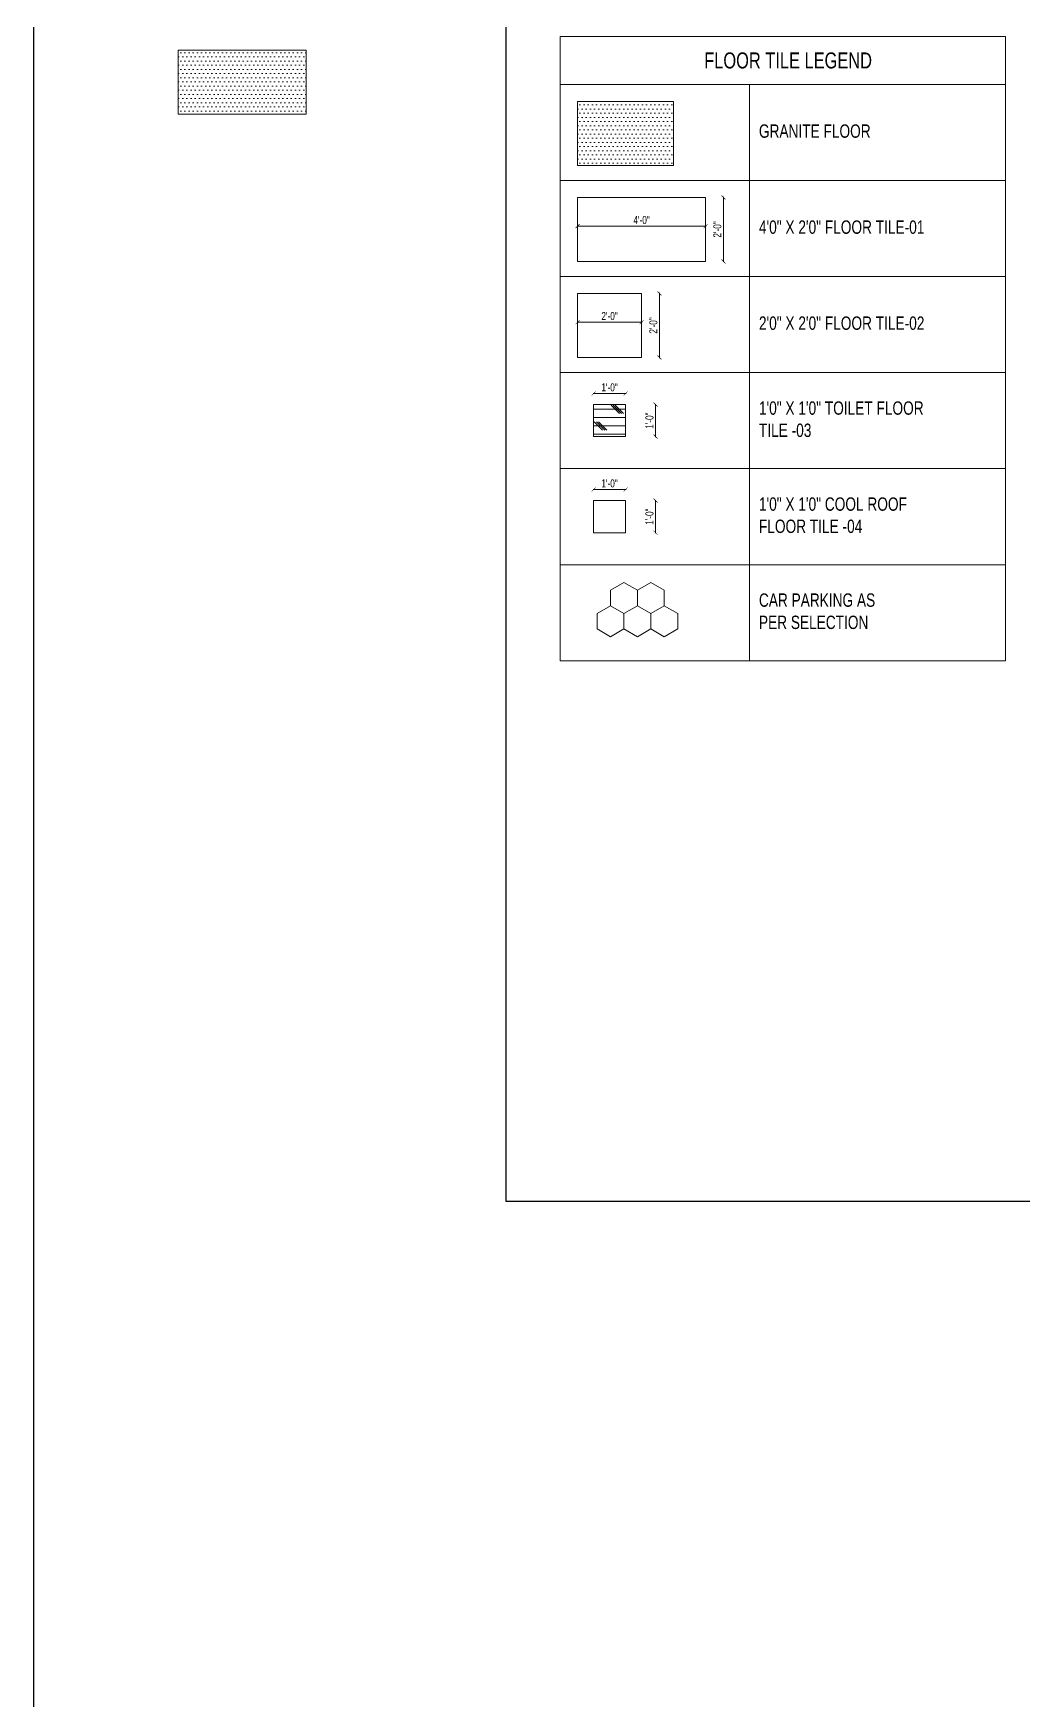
# Model space of a CAD drawing. Header units: inches. Extents: x 3365147 to 3374664, y 1380917 to 1384908.
# Drawn here: x 3370147 to 3370519, y 1383969 to 1384594 of the extents above; entities that cross this region are included whole.
import ezdxf

# ---------------------------------------------------------------- set-up
doc = ezdxf.new("R2010")
doc.units = ezdxf.units.IN
doc.header["$LTSCALE"] = 18
doc.header["$MEASUREMENT"] = 0
doc.header["$PDSIZE"] = -1
for name, color, linetype, lineweight in [('INTERIOR-FLOORING GRANITE_BC', 183, 'Continuous', 5), ('INTERIOR-FLOORING TILE-00 (VT)_BC', 125, 'Continuous', 5), ('INTERIOR-FLOORING TILE-01 (VT-1)_BC', 160, 'Continuous', 9), ('INTERIOR-FLOORING TILE-02_BC', 14, 'Continuous', 13), ('INTERIOR-FLOORING TILE-04_BC', 199, 'Continuous', 13), ('INTERIOR-FLOORING TILE-05 (VT-5)_BC', 6, 'Continuous', 5), ('TEXT-02_ARROW_BC', 4, 'Continuous', 13), ('WALL-00_BC', 7, 'Continuous', 30)]:
    doc.layers.add(name, color=color, linetype=linetype, lineweight=lineweight)
doc.styles.add('DIM_BC', font='swisscl.ttf')
doc.dimstyles.new('DIM_BC', dxfattribs={"dimtxt": 4, "dimasz": 2, "dimexe": 4.5, "dimexo": 0, "dimgap": 1, "dimtad": 1, "dimdec": 4, "dimzin": 3, "dimdsep": 46, "dimlunit": 4, "dimtxsty": 'DIM_BC', "dimblk": 'ARCHTICK', "dimcen": 0.0625, "dimdle": 0.25, "dimse1": 1, "dimse2": 1, "dimclrd": 7, "dimclre": 4, "dimclrt": 256, "dimadec": 0, "dimazin": 0, "dimtfac": 0.5, "dimtdec": 4, "dimtix": 1, "dimtofl": 0, "dimtmove": 2, "dimatfit": 2, "dimfxl": 0, "dimfrac": 1, "dimtolj": 1, "dimtzin": 1, "dimlwd": -1, "dimarcsym": 0})

# ---------------------------------------------------------------- blocks, each defined once
blk = doc.blocks.new('ARCHTICK')
at = {"color": 0, "const_width": 0.15}
blk.add_lwpolyline([(-0.5, -0.5), (0.5, 0.5)], dxfattribs=at)
blk = doc.blocks.new('*D1136')
at = {"layer": 'Defpoints', "color": 0, "transparency": 16777216}
for p in [(3370351.45, 1384532.49), (3370399.45, 1384532.49), (3370351.45, 1384521.72)]:
    blk.add_point(p, dxfattribs=at)
at = {"layer": 'INTERIOR-FLOORING TILE-00 (VT)_BC', "color": 7, "linetype": 'Continuous', "transparency": 16777216}
blk.add_line((3370399.63, 1384521.72), (3370351.26, 1384521.72), dxfattribs=at)
at = {"layer": 'INTERIOR-FLOORING TILE-00 (VT)_BC', "color": 7, "transparency": 16777216, "xscale": 1.5, "yscale": 1.5, "zscale": 1.5, "rotation": 180}
blk.add_blockref('ARCHTICK', (3370351.45, 1384521.72), dxfattribs=at)
at = {"layer": 'INTERIOR-FLOORING TILE-00 (VT)_BC', "color": 7, "transparency": 16777216, "xscale": 1.5, "yscale": 1.5, "zscale": 1.5}
blk.add_blockref('ARCHTICK', (3370399.45, 1384521.72), dxfattribs=at)
at = {"layer": 'INTERIOR-FLOORING TILE-00 (VT)_BC', "transparency": 16777216, "insert": (3370375.45, 1384524.01), "char_height": 3, "attachment_point": 5, "style": 'DIM_BC'}
blk.add_mtext('\\A1;4\'-0"', dxfattribs=at)
blk = doc.blocks.new('_ArchTick')
at = {"color": 0, "linetype": 'ByBlock', "const_width": 0.15}
blk.add_lwpolyline([(-0.5, -0.5), (0.5, 0.5)], dxfattribs=at)
blk = doc.blocks.new('*D1137')
at = {"layer": 'Defpoints', "color": 0, "transparency": 16777216}
for p in [(3370399.45, 1384532.49), (3370406.15, 1384532.49), (3370399.45, 1384508.49)]:
    blk.add_point(p, dxfattribs=at)
at = {"layer": 'INTERIOR-FLOORING TILE-00 (VT)_BC', "color": 7, "linetype": 'Continuous', "transparency": 16777216}
blk.add_line((3370406.15, 1384508.3), (3370406.15, 1384532.67), dxfattribs=at)
at = {"layer": 'INTERIOR-FLOORING TILE-00 (VT)_BC', "color": 7, "transparency": 16777216, "xscale": 1.5, "yscale": 1.5, "zscale": 1.5}
for p, rotation in [((3370406.15, 1384532.49), 90), ((3370406.15, 1384508.49), 270)]:
    blk.add_blockref('ARCHTICK', p, dxfattribs=dict(at, rotation=rotation))
at = {"layer": 'INTERIOR-FLOORING TILE-00 (VT)_BC', "transparency": 16777216, "insert": (3370403.86, 1384520.49), "char_height": 3, "attachment_point": 5, "rotation": 90, "style": 'DIM_BC'}
blk.add_mtext('\\A1;2\'-0"', dxfattribs=at)
blk = doc.blocks.new('*D1138')
at = {"layer": 'Defpoints', "color": 0, "transparency": 16777216}
for p in [(3370357.45, 1384423.01), (3370357.45, 1384418.84), (3370369.45, 1384418.84)]:
    blk.add_point(p, dxfattribs=at)
at = {"layer": 'INTERIOR-FLOORING TILE-04_BC', "color": 7, "linetype": 'Continuous', "transparency": 16777216}
blk.add_line((3370369.63, 1384423.01), (3370357.26, 1384423.01), dxfattribs=at)
at = {"layer": 'INTERIOR-FLOORING TILE-04_BC', "color": 7, "transparency": 16777216, "xscale": 1.5, "yscale": 1.5, "zscale": 1.5, "rotation": 180}
blk.add_blockref('ARCHTICK', (3370357.45, 1384423.01), dxfattribs=at)
at = {"layer": 'INTERIOR-FLOORING TILE-04_BC', "color": 7, "transparency": 16777216, "xscale": 1.5, "yscale": 1.5, "zscale": 1.5}
blk.add_blockref('ARCHTICK', (3370369.45, 1384423.01), dxfattribs=at)
at = {"layer": 'INTERIOR-FLOORING TILE-04_BC', "transparency": 16777216, "insert": (3370363.45, 1384425.3), "char_height": 3, "attachment_point": 5, "style": 'DIM_BC'}
blk.add_mtext('\\A1;1\'-0"', dxfattribs=at)
blk = doc.blocks.new('*D1139')
at = {"layer": 'Defpoints', "color": 0, "transparency": 16777216}
for p in [(3370369.45, 1384418.84), (3370380.69, 1384418.84), (3370369.45, 1384406.84)]:
    blk.add_point(p, dxfattribs=at)
at = {"layer": 'INTERIOR-FLOORING TILE-04_BC', "color": 7, "linetype": 'Continuous', "transparency": 16777216}
blk.add_line((3370380.69, 1384406.66), (3370380.69, 1384419.03), dxfattribs=at)
at = {"layer": 'INTERIOR-FLOORING TILE-04_BC', "color": 7, "transparency": 16777216, "xscale": 1.5, "yscale": 1.5, "zscale": 1.5}
for p, rotation in [((3370380.69, 1384418.84), 90), ((3370380.69, 1384406.84), 270)]:
    blk.add_blockref('ARCHTICK', p, dxfattribs=dict(at, rotation=rotation))
at = {"layer": 'INTERIOR-FLOORING TILE-04_BC', "transparency": 16777216, "insert": (3370378.4, 1384412.84), "char_height": 3, "attachment_point": 5, "rotation": 90, "style": 'DIM_BC'}
blk.add_mtext('\\A1;1\'-0"', dxfattribs=at)
blk = doc.blocks.new('*D1437')
at = {"layer": 'Defpoints', "color": 0, "transparency": 16777216}
for p in [(3370351.45, 1384496.5), (3370375.45, 1384496.5), (3370351.45, 1384485.73)]:
    blk.add_point(p, dxfattribs=at)
at = {"layer": 'INTERIOR-FLOORING TILE-02_BC', "color": 7, "linetype": 'Continuous', "transparency": 16777216}
blk.add_line((3370375.63, 1384485.73), (3370351.26, 1384485.73), dxfattribs=at)
at = {"layer": 'INTERIOR-FLOORING TILE-02_BC', "color": 7, "transparency": 16777216, "xscale": 1.5, "yscale": 1.5, "zscale": 1.5, "rotation": 180}
blk.add_blockref('ARCHTICK', (3370351.45, 1384485.73), dxfattribs=at)
at = {"layer": 'INTERIOR-FLOORING TILE-02_BC', "color": 7, "transparency": 16777216, "xscale": 1.5, "yscale": 1.5, "zscale": 1.5}
blk.add_blockref('ARCHTICK', (3370375.45, 1384485.73), dxfattribs=at)
at = {"layer": 'INTERIOR-FLOORING TILE-02_BC', "transparency": 16777216, "insert": (3370363.45, 1384488.02), "char_height": 3, "attachment_point": 5, "style": 'DIM_BC'}
blk.add_mtext('\\A1;2\'-0"', dxfattribs=at)
blk = doc.blocks.new('*D1438')
at = {"layer": 'Defpoints', "color": 0, "transparency": 16777216}
for p in [(3370375.45, 1384496.5), (3370382.15, 1384496.5), (3370375.45, 1384472.5)]:
    blk.add_point(p, dxfattribs=at)
at = {"layer": 'INTERIOR-FLOORING TILE-02_BC', "color": 7, "linetype": 'Continuous', "transparency": 16777216}
blk.add_line((3370382.15, 1384472.31), (3370382.15, 1384496.68), dxfattribs=at)
at = {"layer": 'INTERIOR-FLOORING TILE-02_BC', "color": 7, "transparency": 16777216, "xscale": 1.5, "yscale": 1.5, "zscale": 1.5}
for p, rotation in [((3370382.15, 1384496.5), 90), ((3370382.15, 1384472.5), 270)]:
    blk.add_blockref('ARCHTICK', p, dxfattribs=dict(at, rotation=rotation))
at = {"layer": 'INTERIOR-FLOORING TILE-02_BC', "transparency": 16777216, "insert": (3370379.86, 1384484.5), "char_height": 3, "attachment_point": 5, "rotation": 90, "style": 'DIM_BC'}
blk.add_mtext('\\A1;2\'-0"', dxfattribs=at)
blk = doc.blocks.new('*D1439')
at = {"layer": 'Defpoints', "color": 0, "transparency": 16777216}
for p in [(3370357.45, 1384459), (3370357.45, 1384454.83), (3370369.45, 1384454.83)]:
    blk.add_point(p, dxfattribs=at)
at = {"layer": 'INTERIOR-FLOORING TILE-01 (VT-1)_BC', "color": 7, "linetype": 'Continuous', "transparency": 16777216}
blk.add_line((3370369.63, 1384459), (3370357.26, 1384459), dxfattribs=at)
at = {"layer": 'INTERIOR-FLOORING TILE-01 (VT-1)_BC', "color": 7, "transparency": 16777216, "xscale": 1.5, "yscale": 1.5, "zscale": 1.5, "rotation": 180}
blk.add_blockref('ARCHTICK', (3370357.45, 1384459), dxfattribs=at)
at = {"layer": 'INTERIOR-FLOORING TILE-01 (VT-1)_BC', "color": 7, "transparency": 16777216, "xscale": 1.5, "yscale": 1.5, "zscale": 1.5}
blk.add_blockref('ARCHTICK', (3370369.45, 1384459), dxfattribs=at)
at = {"layer": 'INTERIOR-FLOORING TILE-01 (VT-1)_BC', "transparency": 16777216, "insert": (3370363.45, 1384461.29), "char_height": 3, "attachment_point": 5, "style": 'DIM_BC'}
blk.add_mtext('\\A1;1\'-0"', dxfattribs=at)
blk = doc.blocks.new('*D1440')
at = {"layer": 'Defpoints', "color": 0, "transparency": 16777216}
for p in [(3370369.45, 1384454.83), (3370380.69, 1384454.83), (3370369.45, 1384442.83)]:
    blk.add_point(p, dxfattribs=at)
at = {"layer": 'INTERIOR-FLOORING TILE-01 (VT-1)_BC', "color": 7, "linetype": 'Continuous', "transparency": 16777216}
blk.add_line((3370380.69, 1384442.65), (3370380.69, 1384455.02), dxfattribs=at)
at = {"layer": 'INTERIOR-FLOORING TILE-01 (VT-1)_BC', "color": 7, "transparency": 16777216, "xscale": 1.5, "yscale": 1.5, "zscale": 1.5}
for p, rotation in [((3370380.69, 1384454.83), 90), ((3370380.69, 1384442.83), 270)]:
    blk.add_blockref('ARCHTICK', p, dxfattribs=dict(at, rotation=rotation))
at = {"layer": 'INTERIOR-FLOORING TILE-01 (VT-1)_BC', "transparency": 16777216, "insert": (3370378.4, 1384448.83), "char_height": 3, "attachment_point": 5, "rotation": 90, "style": 'DIM_BC'}
blk.add_mtext('\\A1;1\'-0"', dxfattribs=at)

msp = doc.modelspace()

# ---------------------------------------------------------------- hatches: boundary and pattern name
at = {"layer": 'INTERIOR-FLOORING GRANITE_BC', "ltscale": 0.1}
h = msp.add_hatch(dxfattribs=at)
h.set_pattern_fill('DOTS', color=256, scale=25)
h.set_pattern_definition([(0, (-243.3832, 1028.9254), (0.78125, 1.5625), [0, -1.5625])])
h.paths.add_polyline_path([(3370201.76308, 1384587.64267), (3370249.76308, 1384587.64267), (3370249.76308, 1384563.64876), (3370201.76308, 1384563.64876)])
h = msp.add_hatch(dxfattribs=at)
h.set_pattern_fill('DOTS', color=256, scale=25)
h.paths.add_polyline_path([(3370351.44725, 1384568.47546), (3370387.44725, 1384568.47546), (3370387.44725, 1384544.47546), (3370351.44725, 1384544.47546)])
at = {"layer": 'INTERIOR-FLOORING TILE-01 (VT-1)_BC'}
h = msp.add_hatch(dxfattribs=at)
h.set_pattern_fill('CORK', color=256, scale=25)
h.set_pattern_definition([(0, (3370640.5383, 1383778.1062), (0, 3.125), []), (135, (3370642.101, 1383776.544), (-6.25, -6.25), [4.41942, -4.41942]), (135, (3370642.882, 1383776.544), (-6.25, -6.25), [4.41942, -4.41942]), (135, (3370643.663, 1383776.544), (-6.25, -6.25), [4.41942, -4.41942])])
h.paths.add_polyline_path([(3370357.44725, 1384454.83295), (3370369.44725, 1384454.83295), (3370369.44725, 1384442.83295), (3370357.44725, 1384442.83295)])

# ---------------------------------------------------------------- linework, layer by layer
at = {"layer": 'INTERIOR-FLOORING GRANITE_BC', "ltscale": 0.1}
for points in [[(3370201.76308, 1384587.64267), (3370249.76308, 1384587.64267), (3370249.76308, 1384563.64876), (3370201.76308, 1384563.64876)], [(3370351.44725, 1384568.47546), (3370387.44725, 1384568.47546), (3370387.44725, 1384544.47546), (3370351.44725, 1384544.47546)]]:
    msp.add_lwpolyline(points, close=True, dxfattribs=at)
at = {"layer": 'INTERIOR-FLOORING TILE-00 (VT)_BC'}
msp.add_lwpolyline([(3370351.44725, 1384532.48625), (3370399.44725, 1384532.48625), (3370399.44725, 1384508.48625), (3370351.44725, 1384508.48625)], close=True, dxfattribs=at)
at = {"layer": 'INTERIOR-FLOORING TILE-01 (VT-1)_BC'}
msp.add_lwpolyline([(3370357.44725, 1384454.83295), (3370369.44725, 1384454.83295), (3370369.44725, 1384442.83295), (3370357.44725, 1384442.83295)], close=True, dxfattribs=at)
at = {"layer": 'INTERIOR-FLOORING TILE-02_BC'}
msp.add_lwpolyline([(3370351.44725, 1384496.49704), (3370375.44725, 1384496.49704), (3370375.44725, 1384472.49704), (3370351.44725, 1384472.49704)], close=True, dxfattribs=at)
at = {"layer": 'INTERIOR-FLOORING TILE-04_BC'}
msp.add_lwpolyline([(3370357.44725, 1384418.84374), (3370369.44725, 1384418.84374), (3370369.44725, 1384406.84374), (3370357.44725, 1384406.84374)], close=True, dxfattribs=at)
at = {"layer": 'INTERIOR-FLOORING TILE-05 (VT-5)_BC', "color": 6}
for points in [[(3370363.80071, 1384379.46498), (3370363.80071, 1384385.27753), (3370368.83453, 1384388.1838), (3370373.86835, 1384385.27753), (3370373.86835, 1384379.46498), (3370368.83453, 1384376.5587)], [(3370383.93599, 1384379.46498), (3370383.93599, 1384385.27753), (3370378.90217, 1384388.1838), (3370373.86835, 1384385.27753), (3370373.86835, 1384379.46498), (3370378.90217, 1384376.5587)], [(3370363.80071, 1384379.46498), (3370368.83453, 1384376.5587), (3370368.83453, 1384370.74615), (3370363.80071, 1384367.83987), (3370358.76689, 1384370.74615), (3370358.76689, 1384376.5587)], [(3370373.86835, 1384379.46498), (3370368.83453, 1384376.5587), (3370368.83453, 1384370.74615), (3370373.86835, 1384367.83987), (3370378.90217, 1384370.74615), (3370378.90217, 1384376.5587)], [(3370383.93599, 1384379.46498), (3370388.9698, 1384376.5587), (3370388.9698, 1384370.74615), (3370383.93599, 1384367.83987), (3370378.90217, 1384370.74615), (3370378.90217, 1384376.5587)]]:
    msp.add_lwpolyline(points, close=True, dxfattribs=at)
at = {"layer": 'TEXT-02_ARROW_BC'}
for points in [[(3370511.8688, 1384592.78979), (3370344.97651, 1384592.78979), (3370344.97651, 1384574.79518), (3370511.8688, 1384574.79518)], [(3370415.87145, 1384574.79518), (3370344.97651, 1384574.79518), (3370344.97651, 1384538.80598), (3370415.87145, 1384538.80598)], [(3370415.87145, 1384574.79518), (3370511.87145, 1384574.79518), (3370511.87145, 1384538.80598), (3370415.87145, 1384538.80598)], [(3370415.87145, 1384538.80598), (3370344.97651, 1384538.80598), (3370344.97651, 1384502.81677), (3370415.87145, 1384502.81677)], [(3370415.87145, 1384538.80598), (3370511.87145, 1384538.80598), (3370511.87145, 1384502.81677), (3370415.87145, 1384502.81677)], [(3370415.87145, 1384502.81677), (3370344.97651, 1384502.81677), (3370344.97651, 1384466.82756), (3370415.87145, 1384466.82756)], [(3370415.87145, 1384502.81677), (3370511.87145, 1384502.81677), (3370511.87145, 1384466.82756), (3370415.87145, 1384466.82756)], [(3370415.87145, 1384466.82756), (3370344.97651, 1384466.82756), (3370344.97651, 1384430.83835), (3370415.87145, 1384430.83835)], [(3370415.87145, 1384466.82756), (3370511.87145, 1384466.82756), (3370511.87145, 1384430.83835), (3370415.87145, 1384430.83835)], [(3370415.87145, 1384430.83835), (3370344.97651, 1384430.83835), (3370344.97651, 1384394.84914), (3370415.87145, 1384394.84914)], [(3370415.87145, 1384430.83835), (3370511.87145, 1384430.83835), (3370511.87145, 1384394.84914), (3370415.87145, 1384394.84914)], [(3370415.87145, 1384394.84914), (3370344.97651, 1384394.84914), (3370344.97651, 1384358.85993), (3370415.87145, 1384358.85993)], [(3370415.87145, 1384394.84914), (3370511.87145, 1384394.84914), (3370511.87145, 1384358.85993), (3370415.87145, 1384358.85993)]]:
    msp.add_lwpolyline(points, close=True, dxfattribs=at)
at = {"layer": 'WALL-00_BC'}
msp.add_lwpolyline([(3370147.47308, 1383944.32416), (3371276.66347, 1383944.32416), (3371276.66347, 1384908.22609), (3370147.47308, 1384908.22609)], close=True, dxfattribs=at)
at = {"layer": 'WALL-00_BC', "transparency": 33554687}
msp.add_lwpolyline([(3370568.89349, 1384653.01905), (3370324.53833, 1384653.01905), (3370324.53833, 1384156.25629), (3370568.89349, 1384156.25629)], close=True, dxfattribs=at)

# ---------------------------------------------------------------- texts
at = {"layer": 'INTERIOR-FLOORING GRANITE_BC', "ltscale": 0.1, "insert": (3370419.42907, 1384557.31714), "char_height": 5, "attachment_point": 4, "style": 'DIM_BC'}
msp.add_mtext('GRANITE FLOOR  ', dxfattribs=at)
at = {"layer": 'INTERIOR-FLOORING TILE-00 (VT)_BC', "insert": (3370419.42907, 1384521.32793), "char_height": 5, "attachment_point": 4, "style": 'DIM_BC'}
msp.add_mtext('4\'0" X 2\'0" FLOOR TILE-01 ', dxfattribs=at)
at = {"layer": 'INTERIOR-FLOORING TILE-01 (VT-1)_BC', "insert": (3370419.42907, 1384449.34951), "char_height": 5, "attachment_point": 4, "style": 'DIM_BC'}
msp.add_mtext('1\'0" X 1\'0" TOILET FLOOR \\PTILE -03', dxfattribs=at)
at = {"layer": 'INTERIOR-FLOORING TILE-02_BC', "insert": (3370419.42907, 1384485.33872), "char_height": 5, "attachment_point": 4, "style": 'DIM_BC'}
msp.add_mtext('2\'0" X 2\'0" FLOOR TILE-02 ', dxfattribs=at)
at = {"layer": 'INTERIOR-FLOORING TILE-04_BC', "insert": (3370419.42907, 1384413.3603), "char_height": 5, "attachment_point": 4, "style": 'DIM_BC'}
msp.add_mtext('1\'0" X 1\'0" COOL ROOF \\PFLOOR TILE -04 ', dxfattribs=at)
at = {"layer": 'INTERIOR-FLOORING TILE-05 (VT-5)_BC', "color": 6, "insert": (3370419.42907, 1384377.37109), "char_height": 5, "attachment_point": 4, "style": 'DIM_BC'}
msp.add_mtext('CAR PARKING AS \\PPER SELECTION  ', dxfattribs=at)
at = {"layer": 'TEXT-02_ARROW_BC', "insert": (3370428.42265, 1384583.79249), "char_height": 6, "attachment_point": 4, "style": 'DIM_BC'}
msp.add_mtext('\\pi-29.51048;FLOOR TILE LEGEND  ', dxfattribs=at)

# ---------------------------------------------------------------- dimensions: what is measured, and where the dimension line sits
at = {"layer": 'INTERIOR-FLOORING TILE-00 (VT)_BC'}
dim = msp.add_linear_dim(base=(3370351.44725, 1384521.72268), p1=(3370399.44725, 1384532.48625), p2=(3370351.44725, 1384532.48625), dimstyle='DIM_BC', override={"dimscale": 0.75, "dimpost": '\\X', "dimfxl": 0.1, "dimfxlon": 1, "dimarcsym": 1}, dxfattribs=at)
dim.commit()
dim.dimension.update_dxf_attribs({"geometry": '*D1136', "text_midpoint": (3370375.44725, 1384524.00905)})
dim = msp.add_linear_dim(base=(3370406.14644, 1384532.48625), p1=(3370399.44725, 1384508.48625), p2=(3370399.44725, 1384532.48625), angle=90, dimstyle='DIM_BC', override={"dimscale": 0.75, "dimpost": '\\X', "dimfxl": 0.1, "dimfxlon": 1, "dimarcsym": 1}, dxfattribs=at)
dim.commit()
dim.dimension.update_dxf_attribs({"geometry": '*D1137', "text_midpoint": (3370403.86007, 1384520.48625)})
at = {"layer": 'INTERIOR-FLOORING TILE-01 (VT-1)_BC'}
dim = msp.add_linear_dim(base=(3370357.44725, 1384459.00408), p1=(3370369.44725, 1384454.83295), p2=(3370357.44725, 1384454.83295), dimstyle='DIM_BC', override={"dimscale": 0.75, "dimpost": '\\X', "dimfxl": 0.1, "dimfxlon": 1, "dimarcsym": 1}, dxfattribs=at)
dim.commit()
dim.dimension.update_dxf_attribs({"geometry": '*D1439', "text_midpoint": (3370363.44725, 1384461.29045)})
dim = msp.add_linear_dim(base=(3370380.68656, 1384454.83295), p1=(3370369.44725, 1384442.83295), p2=(3370369.44725, 1384454.83295), angle=90, dimstyle='DIM_BC', override={"dimscale": 0.75, "dimpost": '\\X', "dimfxl": 0.1, "dimfxlon": 1, "dimarcsym": 1}, dxfattribs=at)
dim.commit()
dim.dimension.update_dxf_attribs({"geometry": '*D1440', "text_midpoint": (3370378.40019, 1384448.83295)})
at = {"layer": 'INTERIOR-FLOORING TILE-02_BC'}
dim = msp.add_linear_dim(base=(3370351.44725, 1384485.73347), p1=(3370375.44725, 1384496.49704), p2=(3370351.44725, 1384496.49704), dimstyle='DIM_BC', override={"dimscale": 0.75, "dimpost": '\\X', "dimfxl": 0.1, "dimfxlon": 1, "dimarcsym": 1}, dxfattribs=at)
dim.commit()
dim.dimension.update_dxf_attribs({"geometry": '*D1437', "text_midpoint": (3370363.44725, 1384488.01984)})
dim = msp.add_linear_dim(base=(3370382.14644, 1384496.49704), p1=(3370375.44725, 1384472.49704), p2=(3370375.44725, 1384496.49704), angle=90, dimstyle='DIM_BC', override={"dimscale": 0.75, "dimpost": '\\X', "dimfxl": 0.1, "dimfxlon": 1, "dimarcsym": 1}, dxfattribs=at)
dim.commit()
dim.dimension.update_dxf_attribs({"geometry": '*D1438', "text_midpoint": (3370379.86007, 1384484.49704)})
at = {"layer": 'INTERIOR-FLOORING TILE-04_BC'}
dim = msp.add_linear_dim(base=(3370357.44725, 1384423.01487), p1=(3370369.44725, 1384418.84374), p2=(3370357.44725, 1384418.84374), dimstyle='DIM_BC', override={"dimscale": 0.75, "dimpost": '\\X', "dimfxl": 0.1, "dimfxlon": 1, "dimarcsym": 1}, dxfattribs=at)
dim.commit()
dim.dimension.update_dxf_attribs({"geometry": '*D1138', "text_midpoint": (3370363.44725, 1384425.30124)})
dim = msp.add_linear_dim(base=(3370380.68656, 1384418.84374), p1=(3370369.44725, 1384406.84374), p2=(3370369.44725, 1384418.84374), angle=90, dimstyle='DIM_BC', override={"dimscale": 0.75, "dimpost": '\\X', "dimfxl": 0.1, "dimfxlon": 1, "dimarcsym": 1}, dxfattribs=at)
dim.commit()
dim.dimension.update_dxf_attribs({"geometry": '*D1139', "text_midpoint": (3370378.40019, 1384412.84374)})

doc.saveas('drawing.dxf')
